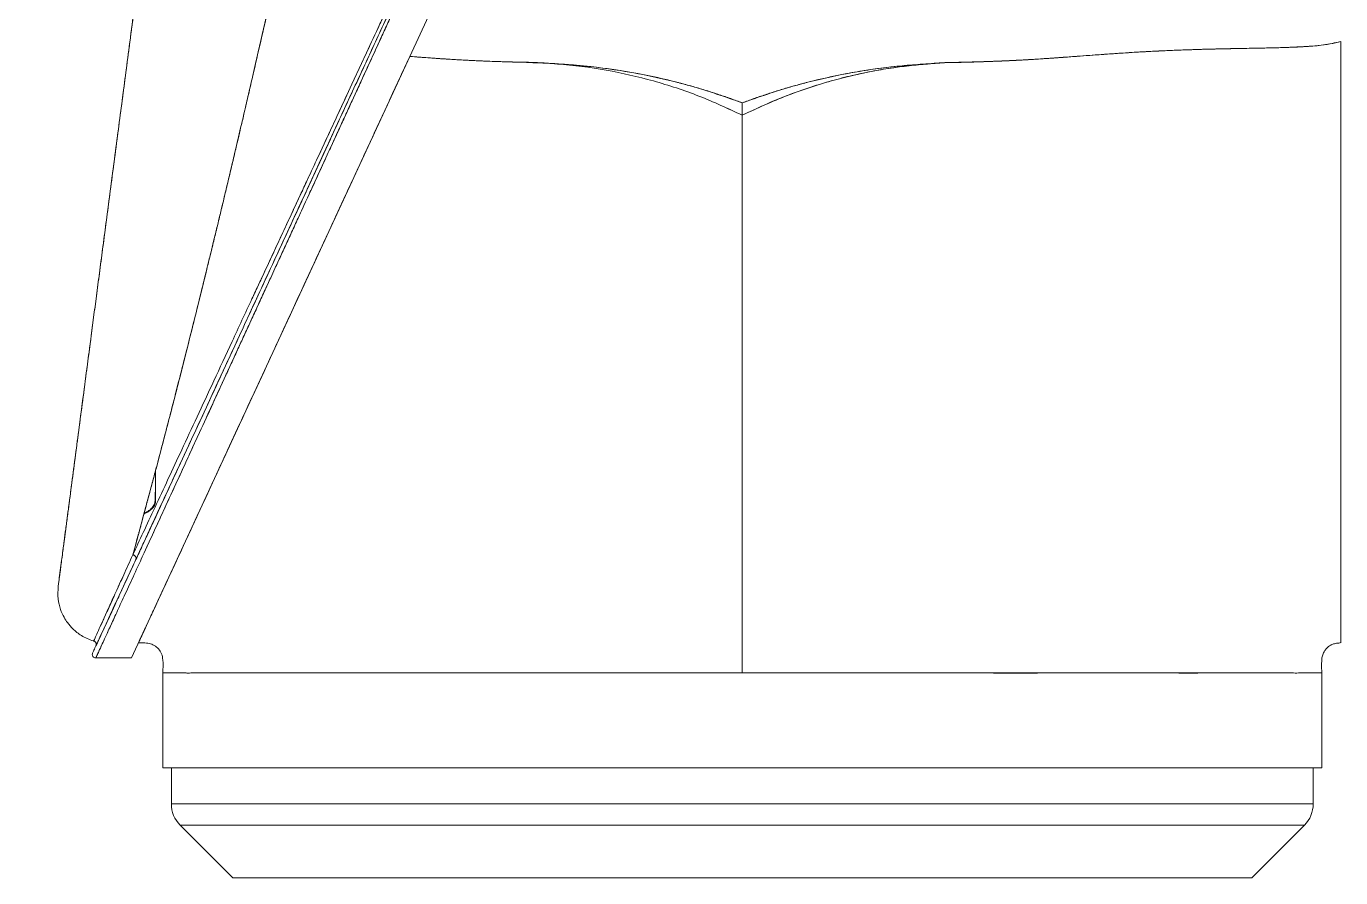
# Model space of a CAD drawing. Header units: millimetres. Extents: x 54 to 415, y 5 to 258.
# Drawn here: x 276.57 to 285.34, y 195.72 to 201.41 of the extents above; entities that cross this region are included whole.
import ezdxf

# ---------------------------------------------------------------- set-up
doc = ezdxf.new("R2010")
doc.units = ezdxf.units.MM
doc.linetypes.add('CENTERX2', pattern=[20.32, 12.7, -2.54, 2.54, -2.54])

msp = doc.modelspace()

# ---------------------------------------------------------------- linework, layer by layer
at = {"color": 7, "linetype": 'Continuous', "lineweight": 15}
for p, q in [((277.26906, 197.19069), (280.93962, 205.12309)), ((279.12633, 201.2044), (280.89378, 205.02402)), ((278.80442, 201.15736), (278.73987, 201.0187)), ((278.73987, 201.0187), (278.80439, 201.15735)), ((279.12633, 201.2044), (279.12625, 201.20423)), ((279.12625, 201.20423), (279.12633, 201.2044)), ((282.61067, 201.15735), (282.60773, 201.15675)), ((277.4302, 198.44075), (277.43058, 198.3832)), ((277.43058, 198.3832), (277.43032, 198.4431)), ((277.43058, 198.24114), (277.43058, 198.3832)), ((277.43058, 198.3832), (277.43058, 198.24114)), ((277.03099, 197.19069), (277.26906, 197.19069)), ((277.4786, 197.09156), (277.4786, 196.45736)), ((277.4786, 197.09069), (277.49198, 197.09069)), ((277.49198, 197.09069), (277.4786, 197.09069)), ((277.49198, 197.09069), (277.49234, 197.09069)), ((277.49234, 197.09069), (277.49198, 197.09069)), ((277.49234, 197.09069), (277.52299, 197.09069)), ((277.52299, 197.09069), (277.49234, 197.09069)), ((277.53735, 197.09099), (277.52299, 197.09069)), ((277.52299, 197.09069), (277.53735, 197.09069)), ((277.60039, 197.09069), (277.53735, 197.09099)), ((277.53735, 197.09069), (277.60039, 197.09069)), ((277.60039, 197.09069), (277.61388, 197.0906)), ((277.60114, 197.09069), (277.60039, 197.09069)), ((277.61388, 197.0906), (277.60114, 197.09069)), ((277.83429, 197.09069), (277.99664, 197.09069)), ((277.83979, 197.09069), (277.83429, 197.09069)), ((277.99664, 197.09069), (277.83979, 197.09069)), ((277.99664, 197.09069), (278.03217, 197.09069)), ((278.03217, 197.09069), (277.99664, 197.09069)), ((278.03217, 197.09069), (278.18689, 197.09069)), ((278.18689, 197.09069), (278.03217, 197.09069)), ((278.60007, 197.09069), (278.74064, 197.09069)), ((278.74064, 197.09069), (278.60007, 197.09069)), ((278.74064, 197.09069), (278.85982, 197.09069)), ((278.85982, 197.09069), (278.74064, 197.09069)), ((278.85982, 197.09069), (279.04769, 197.09069)), ((279.04769, 197.09069), (278.85982, 197.09069)), ((279.04769, 197.09069), (279.14029, 197.09069)), ((279.14029, 197.09069), (279.04769, 197.09069)), ((279.35231, 197.09069), (279.14029, 197.09069)), ((279.69696, 197.09069), (279.35231, 197.09069)), ((279.69696, 197.09069), (280.02279, 197.09069)), ((279.69861, 197.09069), (279.69696, 197.09069)), ((280.02279, 197.09069), (279.69861, 197.09069)), ((280.02279, 197.09069), (280.03539, 197.09069)), ((280.03539, 197.09069), (280.02279, 197.09069)), ((280.03539, 197.09069), (280.35744, 197.09069)), ((280.35744, 197.09069), (280.03539, 197.09069)), ((280.35744, 197.09069), (280.35965, 197.09069)), ((280.35965, 197.09069), (280.35744, 197.09069)), ((280.4129, 197.09069), (280.35965, 197.09069)), ((280.35965, 197.09069), (280.4129, 197.09069)), ((280.4129, 197.09069), (280.77074, 197.09069)), ((280.77074, 197.09069), (280.4129, 197.09069)), ((280.77074, 197.09069), (280.99266, 197.09069)), ((280.99266, 197.09069), (280.77074, 197.09069)), ((280.99266, 197.09069), (280.99597, 197.09069)), ((280.99597, 197.09069), (280.99266, 197.09069)), ((280.99597, 197.09069), (281.16273, 197.09069)), ((281.16273, 197.09069), (280.99597, 197.09069)), ((281.16273, 197.09069), (281.34527, 197.09069)), ((281.34527, 197.09069), (281.16273, 197.09069)), ((281.5278, 197.09069), (281.34527, 197.09069)), ((281.34527, 197.09069), (281.5278, 197.09069)), ((281.69457, 197.09069), (281.5278, 197.09069)), ((281.5278, 197.09069), (281.69457, 197.09069)), ((281.69788, 197.09069), (281.69457, 197.09069)), ((281.69457, 197.09069), (281.69788, 197.09069)), ((281.9198, 197.09069), (281.69788, 197.09069)), ((281.69788, 197.09069), (281.9198, 197.09069)), ((282.27764, 197.09069), (281.9198, 197.09069)), ((281.9198, 197.09069), (282.27764, 197.09069)), ((282.33089, 197.09069), (282.27764, 197.09069)), ((282.27764, 197.09069), (282.33089, 197.09069)), ((282.3331, 197.09069), (282.33089, 197.09069)), ((282.33089, 197.09069), (282.3331, 197.09069)), ((282.65515, 197.09069), (282.3331, 197.09069)), ((282.3331, 197.09069), (282.65515, 197.09069)), ((282.66775, 197.09069), (282.65515, 197.09069)), ((282.65515, 197.09069), (282.66775, 197.09069)), ((282.99193, 197.09069), (282.66775, 197.09069)), ((282.66775, 197.09069), (282.99358, 197.09069)), ((282.99358, 197.09069), (282.99193, 197.09069)), ((283.55024, 197.09069), (283.64285, 197.09069)), ((283.64285, 197.09069), (283.55025, 197.09122)), ((283.83071, 197.09069), (283.64285, 197.09069)), ((283.64285, 197.09069), (283.83071, 197.09069)), ((283.9499, 197.09069), (283.83071, 197.09069)), ((283.83071, 197.09069), (283.9499, 197.09069)), ((284.09047, 197.09069), (283.9499, 197.09069)), ((283.9499, 197.09069), (284.09047, 197.09069)), ((284.20517, 197.09069), (284.09047, 197.09069)), ((284.50364, 197.09069), (284.65837, 197.09069)), ((284.65869, 197.09069), (284.65837, 197.09069)), ((284.65837, 197.09069), (284.6939, 197.09069)), ((284.6939, 197.09069), (284.65869, 197.09069)), ((284.85075, 197.09069), (284.6939, 197.09069)), ((284.6939, 197.09069), (284.85625, 197.09069)), ((284.85625, 197.09069), (284.85075, 197.09069)), ((285.0894, 197.09069), (285.07665, 197.0906)), ((285.07665, 197.0906), (285.09015, 197.09069)), ((285.09015, 197.09069), (285.0894, 197.09069)), ((285.09015, 197.09069), (285.15319, 197.09069)), ((285.16755, 197.09069), (285.15319, 197.09099)), ((285.15319, 197.09069), (285.16755, 197.09069)), ((285.16755, 197.09069), (285.1982, 197.09069)), ((285.1982, 197.09069), (285.16755, 197.09069)), ((285.19856, 197.09069), (285.1982, 197.09069)), ((285.1982, 197.09069), (285.19856, 197.09069)), ((285.19856, 197.09069), (285.21194, 197.09069)), ((285.21194, 197.09069), (285.19856, 197.09069)), ((285.21194, 196.45736), (285.21194, 197.09156)), ((277.47892, 196.45736), (285.21162, 196.45736)), ((277.53527, 196.45736), (277.53527, 196.21687)), ((277.53527, 196.45736), (285.15527, 196.45736)), ((285.15527, 196.21687), (285.15527, 196.45736)), ((277.53527, 196.21687), (285.15527, 196.21687)), ((277.59385, 196.07544), (277.94469, 195.7246)), ((285.09669, 196.07544), (277.59574, 196.07544)), ((284.74585, 195.7246), (285.09669, 196.07544)), ((284.74585, 195.7246), (277.94655, 195.7246))]:
    msp.add_line(p, q, dxfattribs=at)
at = {"color": 7, "linetype": 'Continuous', "lineweight": 15, "flags": 128}
msp.add_lwpolyline([(281.34527, 198.86331), (281.34526, 198.65121), (281.34526, 198.41107), (281.34527, 198.17653), (281.34527, 198.14421), (281.34527, 198.11151), (281.34527, 198.07844), (281.34527, 198.045), (281.34527, 198.01119), (281.34527, 197.977), (281.34528, 197.7703), (281.3453, 197.59099), (281.34531, 197.43909), (281.34531, 197.31459), (281.3453, 197.2175), (281.34529, 197.14783), (281.34527, 197.10555), (281.34527, 197.0947), (281.34527, 197.09184), (281.34527, 197.09105), (281.34527, 197.09082), (281.34527, 197.09069)], dxfattribs=at)
at = {"color": 7, "linetype": 'CENTERX2', "lineweight": 0}
msp.add_circle((290.39194, 172.81069), 62.01667, dxfattribs=at)
at = {"color": 7, "linetype": 'Continuous', "lineweight": 15}
for centre, radius, start, end in [((277.43058, 198.37371), 0.13257, 268.618017, 270.00006), ((277.03114, 197.21402), 0.02333, 155.168571, 270), ((277.73527, 196.21687), 0.2, 180, 225), ((284.95527, 196.21687), 0.2, 315, 0)]:
    msp.add_arc(centre, radius, start, end, dxfattribs=at)
msp.add_ellipse((285.25186, 172.81069), major_axis=(0, 54.03554), ratio=0.9535684, start_param=0, end_param=3.1415927, dxfattribs=at)
for points, knots in [([(280.65936, 205.11049), (280.65861, 205.10886), (280.6571, 205.1056), (280.64493, 205.0793), (280.62558, 205.03747), (280.59838, 204.9787), (280.56368, 204.9037), (280.52156, 204.81268), (280.47221, 204.70603), (280.41585, 204.58423), (280.35273, 204.44782), (280.28309, 204.29734), (280.20727, 204.13347), (280.12007, 203.94504), (280.02052, 203.72989), (279.90789, 203.4865), (279.78863, 203.22877), (279.66353, 202.95841), (279.53333, 202.67703), (279.39882, 202.38635), (279.26085, 202.08819), (279.12023, 201.78429), (278.97789, 201.47668), (278.83466, 201.16715), (278.69143, 200.85761), (278.54908, 200.54999), (278.40846, 200.24609), (278.2705, 199.94795), (278.13599, 199.65727), (278.00579, 199.37589), (277.88068, 199.10552), (277.76142, 198.84778), (277.6488, 198.6044), (277.54924, 198.38926), (277.46205, 198.20083), (277.38622, 198.03696), (277.31659, 197.88648), (277.25347, 197.75006), (277.19711, 197.62827), (277.14776, 197.52162), (277.10564, 197.4306), (277.07094, 197.3556), (277.04375, 197.29683), (277.02439, 197.25501), (277.01222, 197.22871), (277.01071, 197.22545), (277.00996, 197.22382)], [0, 0, 0, 0, 0.01980859, 0.03965635, 0.05951686, 0.07943271, 0.09943756, 0.11950336, 0.13966807, 0.15996112, 0.18034822, 0.20086184, 0.2215253, 0.2422969, 0.26739967, 0.29270577, 0.3181682, 0.34381712, 0.36959666, 0.39550789, 0.42154443, 0.44764147, 0.47381605, 0.5, 0.52618575, 0.55236122, 0.57845826, 0.60449389, 0.63040334, 0.65618466, 0.68183444, 0.70729684, 0.73260206, 0.7577031, 0.77847708, 0.79914052, 0.81965178, 0.84004121, 0.86033424, 0.88049665, 0.90056474, 0.92056968, 0.94048314, 0.96034613, 0.98019265, 1, 1, 1, 1]), ([(277.00996, 197.22382), (277.01071, 197.22545), (277.01222, 197.22871), (277.02439, 197.25501), (277.04375, 197.29684), (277.07094, 197.35561), (277.10565, 197.43061), (277.14776, 197.52163), (277.19711, 197.62828), (277.25347, 197.75008), (277.3166, 197.88649), (277.38623, 198.03697), (277.46206, 198.20084), (277.54925, 198.38927), (277.6488, 198.60442), (277.76143, 198.84781), (277.88069, 199.10554), (278.00579, 199.3759), (278.136, 199.65728), (278.2705, 199.94796), (278.40847, 200.24612), (278.54909, 200.55002), (278.69144, 200.85763), (278.83466, 201.16716), (278.9779, 201.4767), (279.12024, 201.78432), (279.26086, 202.08822), (279.39883, 202.38636), (279.53333, 202.67704), (279.66354, 202.95842), (279.78864, 203.22879), (279.90791, 203.48653), (280.02052, 203.72991), (280.12008, 203.94505), (280.20727, 204.13348), (280.2831, 204.29735), (280.35273, 204.44783), (280.41585, 204.58425), (280.47221, 204.70604), (280.52156, 204.81269), (280.56368, 204.90371), (280.59838, 204.97871), (280.62558, 205.03748), (280.64493, 205.0793), (280.6571, 205.1056), (280.65861, 205.10886), (280.65936, 205.11049)], [0, 0, 0, 0, 0.0198086, 0.0396563, 0.0595169, 0.0794327, 0.0994376, 0.1195034, 0.1396681, 0.1599611, 0.1803482, 0.2008618, 0.2215253, 0.2422969, 0.2673997, 0.2927058, 0.3181682, 0.3438171, 0.3695967, 0.3955079, 0.4215444, 0.4476415, 0.473816, 0.5, 0.5261858, 0.5523612, 0.5784583, 0.6044939, 0.6304033, 0.6561847, 0.6818344, 0.7072968, 0.7326021, 0.7577031, 0.7784771, 0.7991405, 0.8196518, 0.8400412, 0.8603342, 0.8804966, 0.9005647, 0.9205697, 0.9404831, 0.9603461, 0.9801926, 1, 1, 1, 1]), ([(280.68054, 205.12402), (280.68017, 205.12323), (280.67944, 205.12163), (280.6735, 205.10874), (280.66403, 205.08815), (280.6489, 205.05524), (280.62617, 205.00584), (280.59357, 204.93497), (280.55321, 204.84722), (280.50486, 204.74215), (280.44834, 204.61929), (280.38969, 204.49174), (280.33098, 204.36415), (280.27398, 204.24026), (280.2124, 204.10636), (280.14989, 203.97044), (280.08703, 203.83383), (280.02435, 203.69759), (279.95797, 203.55329), (279.88944, 203.40427), (279.82999, 203.27504), (279.78096, 203.16849), (279.74171, 203.08319), (279.70125, 202.99524), (279.65958, 202.90465), (279.6167, 202.81142), (279.57261, 202.71554), (279.52414, 202.61014), (279.47052, 202.49362), (279.41101, 202.36431), (279.34819, 202.22776), (279.28206, 202.08396), (279.21607, 201.94044), (279.15608, 201.81004), (279.10214, 201.69281), (279.05371, 201.5875), (279.00773, 201.48755), (278.96222, 201.38864), (278.91219, 201.27987), (278.87567, 201.20047), (278.85584, 201.15736)], [0, 0, 0, 0, 0.0276536, 0.0553584, 0.0831266, 0.1109703, 0.150078, 0.1895562, 0.2294361, 0.270431, 0.3121287, 0.3545579, 0.3861821, 0.4184114, 0.4512556, 0.4847237, 0.5132626, 0.5424863, 0.5723993, 0.6030057, 0.6323053, 0.6481609, 0.6643189, 0.6807795, 0.6975432, 0.7146103, 0.731981, 0.7496558, 0.7713507, 0.7940927, 0.8178821, 0.8427192, 0.8686045, 0.891674, 0.9093658, 0.9282732, 0.9451023, 0.9599585, 0.9782578, 1, 1, 1, 1]), ([(278.85584, 201.15736), (278.87299, 201.19465), (278.905, 201.26425), (278.94954, 201.36109), (278.98727, 201.44309), (279.02546, 201.52609), (279.06988, 201.62267), (279.12129, 201.73444), (279.17709, 201.85572), (279.2296, 201.96988), (279.27975, 202.07893), (279.32474, 202.17676), (279.36822, 202.27131), (279.41021, 202.36256), (279.45069, 202.45053), (279.48967, 202.53523), (279.54928, 202.6648), (279.62776, 202.83547), (279.72276, 203.042), (279.81352, 203.23923), (279.902, 203.43159), (279.98813, 203.61886), (280.07005, 203.79694), (280.15225, 203.97558), (280.23357, 204.15241), (280.31267, 204.32436), (280.38428, 204.47998), (280.44834, 204.61928), (280.50486, 204.74215), (280.5493, 204.83871), (280.58378, 204.91368), (280.61033, 204.97141), (280.63264, 205.01991), (280.65239, 205.06283), (280.66802, 205.09683), (280.67858, 205.11977), (280.67989, 205.12261), (280.68054, 205.12402)], [0, 0, 0, 0, 0.0188079, 0.0350982, 0.0488707, 0.0602276, 0.0770744, 0.0977925, 0.116988, 0.1389016, 0.1562483, 0.1731198, 0.1895164, 0.2054379, 0.2208847, 0.2358567, 0.2503541, 0.2900794, 0.3282382, 0.3648346, 0.4023529, 0.441114, 0.4787513, 0.5152736, 0.5597545, 0.603133, 0.6454312, 0.6878602, 0.729559, 0.7705564, 0.8005074, 0.8302289, 0.859734, 0.8890359, 0.9261406, 0.963119, 1, 1, 1, 1]), ([(277.29923, 197.84896), (277.31282, 197.87833), (277.34005, 197.93718), (277.38412, 198.03241), (277.43194, 198.13576), (277.48391, 198.24807), (277.54014, 198.36958), (277.60071, 198.50048), (277.66573, 198.64099), (277.7353, 198.79135), (277.80937, 198.95142), (277.88795, 199.12123), (277.97105, 199.30081), (278.06449, 199.50275), (278.16874, 199.72805), (278.28508, 199.97947), (278.40589, 200.24055), (278.53082, 200.51054), (278.65968, 200.78901), (278.7909, 201.07258), (278.92421, 201.36067), (279.0577, 201.64916), (279.19075, 201.93669), (279.32206, 202.22047), (279.4506, 202.49826), (279.57529, 202.76771), (279.69504, 203.02651), (279.8094, 203.27364), (279.91102, 203.49326), (280.00095, 203.68761), (280.07997, 203.85837), (280.15336, 204.01698), (280.22116, 204.16349), (280.28334, 204.29787), (280.3397, 204.41966), (280.39041, 204.52925), (280.43561, 204.62694), (280.4753, 204.71272), (280.50977, 204.78721), (280.53925, 204.85092), (280.56543, 204.90748), (280.58771, 204.95564), (280.60521, 204.99346), (280.61711, 205.01919), (280.62431, 205.03473), (280.62518, 205.03661), (280.62562, 205.03756)], [0, 0, 0, 0, 0.015782, 0.0316146, 0.047527, 0.0649412, 0.0824198, 0.0999994, 0.1191288, 0.1383288, 0.1576444, 0.1784923, 0.1994074, 0.2204433, 0.2473921, 0.27443, 0.3023012, 0.3308728, 0.3595474, 0.389239, 0.4189058, 0.4488829, 0.4789949, 0.5090783, 0.5390424, 0.5688409, 0.5982998, 0.6272614, 0.6560892, 0.6791643, 0.7020756, 0.7249023, 0.7465017, 0.7679548, 0.7893336, 0.8093157, 0.829183, 0.8489979, 0.8673451, 0.8856135, 0.9038552, 0.9239789, 0.9440494, 0.9632808, 0.9816372, 1, 1, 1, 1]), ([(280.62562, 205.03756), (280.62531, 205.0369), (280.62471, 205.03559), (280.61979, 205.02496), (280.61171, 205.0075), (280.59986, 204.9819), (280.58399, 204.9476), (280.56389, 204.90416), (280.53927, 204.85095), (280.50978, 204.78723), (280.47532, 204.71276), (280.43563, 204.62699), (280.39043, 204.5293), (280.33618, 204.41206), (280.27158, 204.27245), (280.19463, 204.10616), (280.10989, 203.92304), (280.01734, 203.72301), (279.91684, 203.50582), (279.80944, 203.27374), (279.6951, 203.02663), (279.57535, 202.76784), (279.45066, 202.49837), (279.32212, 202.2206), (279.19081, 201.93682), (279.05778, 201.64932), (278.92429, 201.36084), (278.79096, 201.07272), (278.66686, 200.80452), (278.55206, 200.55643), (278.44679, 200.32893), (278.34451, 200.1079), (278.24549, 199.8939), (278.14997, 199.68747), (278.05847, 199.48974), (277.97112, 199.30096), (277.88802, 199.12138), (277.80944, 198.95157), (277.73537, 198.79149), (277.6658, 198.64114), (277.5967, 198.49182), (277.5286, 198.34464), (277.46299, 198.20286), (277.40314, 198.07351), (277.34846, 197.95536), (277.31564, 197.88442), (277.29926, 197.84902)], [0, 0, 0, 0, 0.0152992, 0.0305932, 0.0459147, 0.0626307, 0.0793616, 0.0961494, 0.1143796, 0.1326481, 0.1510068, 0.1708102, 0.1906775, 0.2106712, 0.2363182, 0.2621097, 0.2887796, 0.3162284, 0.343907, 0.3727222, 0.4016878, 0.4311464, 0.4609406, 0.4909172, 0.5209876, 0.5511039, 0.581081, 0.6107434, 0.6404476, 0.6643431, 0.6881647, 0.7119829, 0.7345874, 0.757092, 0.779559, 0.8005831, 0.8214983, 0.842358, 0.861662, 0.8808622, 0.9000034, 0.9210724, 0.9420232, 0.9620285, 0.9810507, 1, 1, 1, 1]), ([(278.09778, 201.15735), (278.12127, 201.26023), (278.16689, 201.46006), (278.23183, 201.74947), (278.2916, 202.0184), (278.34612, 202.26623), (278.38571, 202.4482), (278.41249, 202.5724), (278.42836, 202.64627), (278.44396, 202.71911), (278.45928, 202.7909), (278.47433, 202.86161), (278.49569, 202.96231), (278.52284, 203.09088), (278.56042, 203.26996), (278.60096, 203.46445), (278.64334, 203.66933), (278.67971, 203.84649), (278.71085, 203.99933), (278.73758, 204.13117), (278.76247, 204.25439), (278.78805, 204.38137), (278.81357, 204.50832), (278.83816, 204.63071), (278.86087, 204.74362), (278.88093, 204.84299), (278.89749, 204.92453), (278.90924, 204.98189), (278.91661, 205.01747), (278.91754, 205.02185), (278.918, 205.02402)], [0, 0, 0, 0, 0.0515288, 0.1000962, 0.145703, 0.1883501, 0.2280386, 0.2413485, 0.2545798, 0.2677325, 0.2808066, 0.2938024, 0.3067197, 0.3368558, 0.366558, 0.4107317, 0.4539156, 0.4961137, 0.5291749, 0.562016, 0.5946394, 0.6270474, 0.6699233, 0.7124263, 0.7545622, 0.8046451, 0.8542191, 0.9032953, 0.9518849, 1, 1, 1, 1]), ([(278.918, 205.02402), (278.91753, 205.02181), (278.9166, 205.01737), (278.90911, 204.98124), (278.8972, 204.923), (278.8804, 204.84021), (278.86005, 204.73935), (278.837, 204.62475), (278.81205, 204.50056), (278.78854, 204.38359), (278.76808, 204.28202), (278.75187, 204.20168), (278.73483, 204.11741), (278.71696, 204.02927), (278.69825, 203.93732), (278.67238, 203.81057), (278.63794, 203.64296), (278.59332, 203.42751), (278.55591, 203.24828), (278.52774, 203.11415), (278.51017, 203.03078), (278.49218, 202.94567), (278.47377, 202.85884), (278.45492, 202.77032), (278.43565, 202.68016), (278.40842, 202.55331), (278.37189, 202.38451), (278.32459, 202.16821), (278.27346, 201.93642), (278.21848, 201.68951), (278.15967, 201.42812), (278.11884, 201.24895), (278.0978, 201.15735), (278.0978, 201.15735)], [0, 0, 0, 0, 0.0484842, 0.0974466, 0.1468992, 0.1968537, 0.2473214, 0.2897815, 0.3326119, 0.3758187, 0.3975683, 0.4194142, 0.4413572, 0.4633978, 0.4855369, 0.5077748, 0.5517825, 0.5968337, 0.642933, 0.658696, 0.6745785, 0.6905807, 0.7067027, 0.7229447, 0.7393068, 0.7557885, 0.7912902, 0.8288707, 0.868531, 0.9102719, 0.9540942, 0.9999985, 1, 1, 1, 1]), ([(277.59607, 203.86472), (277.5958, 203.86264), (277.59525, 203.85849), (277.59074, 203.82422), (277.58351, 203.76932), (277.57383, 203.69577), (277.56236, 203.60865), (277.54954, 203.5113), (277.53483, 203.39955), (277.51822, 203.2734), (277.50165, 203.14754), (277.48582, 203.02726), (277.47124, 202.91658), (277.45587, 202.79978), (277.43919, 202.67314), (277.42138, 202.53784), (277.40395, 202.40543), (277.38981, 202.298), (277.37906, 202.21639), (277.37044, 202.15091), (277.36174, 202.08483), (277.35296, 202.01815), (277.34434, 201.95265), (277.3289, 201.83533), (277.31222, 201.70865), (277.29369, 201.56792), (277.28068, 201.46908), (277.26714, 201.36623), (277.25345, 201.26227), (277.24327, 201.18492), (277.23666, 201.13476), (277.23369, 201.11214), (277.2307, 201.0895), (277.22772, 201.06683), (277.22473, 201.04415), (277.22174, 201.02144), (277.21838, 200.99587), (277.21463, 200.96742), (277.21051, 200.93608), (277.20511, 200.89509), (277.19153, 200.79195), (277.16974, 200.62641), (277.14758, 200.45808), (277.13197, 200.3395), (277.12283, 200.27008), (277.11374, 200.20106), (277.10471, 200.13244), (277.09572, 200.06422), (277.08276, 199.96571), (277.06589, 199.83763), (277.04562, 199.68362), (277.02597, 199.5344), (277.007, 199.39026), (276.98755, 199.24258), (276.9678, 199.09254), (276.94793, 198.94164), (276.93361, 198.83284), (276.92426, 198.76185), (276.91953, 198.72587), (276.91485, 198.69034), (276.91025, 198.65541), (276.90579, 198.62153), (276.90147, 198.5887), (276.89727, 198.55678), (276.88584, 198.46998), (276.8713, 198.35958), (276.85465, 198.23307), (276.84197, 198.13675), (276.83042, 198.049), (276.81896, 197.962), (276.80814, 197.87977), (276.79851, 197.80668), (276.79181, 197.75574), (276.78716, 197.72045), (276.78399, 197.69633), (276.78177, 197.67946), (276.78043, 197.66933), (276.78027, 197.66813), (276.78019, 197.66753)], [0, 0, 0, 0, 0.0270926, 0.0539161, 0.0806721, 0.1075636, 0.1306659, 0.1535975, 0.1764859, 0.1994588, 0.2226429, 0.2388903, 0.2550446, 0.2711481, 0.2876537, 0.3056419, 0.3229882, 0.3365398, 0.3441652, 0.3517699, 0.3593579, 0.3669333, 0.3745003, 0.3814662, 0.4061732, 0.4160841, 0.4269505, 0.4378543, 0.4488074, 0.4598219, 0.462186, 0.4645505, 0.4669155, 0.4692811, 0.4716474, 0.4740146, 0.4763827, 0.4796408, 0.4829013, 0.4861645, 0.4924327, 0.5150668, 0.5377274, 0.545039, 0.5523312, 0.5596076, 0.5668716, 0.574127, 0.5813772, 0.5984658, 0.615593, 0.6320627, 0.6485092, 0.6649739, 0.683917, 0.7027643, 0.7215802, 0.7264733, 0.7313679, 0.7362652, 0.7411665, 0.7460128, 0.7506665, 0.7553164, 0.7599637, 0.7891639, 0.8070567, 0.8248082, 0.8424743, 0.8601115, 0.8829941, 0.905394, 0.9272883, 0.9415584, 0.9568165, 0.9719012, 0.9859826, 1, 1, 1, 1]), ([(276.89264, 198.52165), (276.90069, 198.58278), (276.91682, 198.70529), (276.94334, 198.90674), (276.9713, 199.11913), (276.99676, 199.3125), (277.01901, 199.48148), (277.03795, 199.62537), (277.05813, 199.77863), (277.07959, 199.94168), (277.10196, 200.11162), (277.12541, 200.28969), (277.14994, 200.47604), (277.17537, 200.66921), (277.20071, 200.86168), (277.22589, 201.05292), (277.25264, 201.25615), (277.28088, 201.47064), (277.31026, 201.69381), (277.33893, 201.91154), (277.36965, 202.14489), (277.40177, 202.3889), (277.43439, 202.63664), (277.46444, 202.8649), (277.49175, 203.07235), (277.51612, 203.25745), (277.53738, 203.41892), (277.55541, 203.55589), (277.57025, 203.66858), (277.5798, 203.74117), (277.58571, 203.78604), (277.58925, 203.8129), (277.59218, 203.83521), (277.59439, 203.85197), (277.59582, 203.86284), (277.59599, 203.8641), (277.59607, 203.86472)], [0, 0, 0, 0, 0.0351147, 0.0703744, 0.1051618, 0.1400654, 0.1610714, 0.1819289, 0.20403, 0.2278727, 0.2517355, 0.2756919, 0.3020826, 0.3286806, 0.3549908, 0.380937, 0.4071498, 0.4388276, 0.4702647, 0.5016337, 0.5331082, 0.5742691, 0.6147602, 0.65466, 0.694537, 0.7340261, 0.7725045, 0.8108366, 0.8491301, 0.8872106, 0.9048248, 0.9224225, 0.9400369, 0.9600001, 0.979972, 1, 1, 1, 1]), ([(278.80439, 201.15735), (278.82464, 201.20093), (278.86206, 201.28144), (278.91353, 201.39215), (278.95578, 201.48291), (278.99263, 201.562), (279.02585, 201.63326), (279.05739, 201.70089), (279.08541, 201.761), (279.11728, 201.82942), (279.17256, 201.94822), (279.24971, 202.11402), (279.34002, 202.30795), (279.39707, 202.43046), (279.42453, 202.48943)], [0, 0, 0, 0, 0.0964499, 0.1782062, 0.2452684, 0.2978288, 0.3539792, 0.4039224, 0.448708, 0.4883361, 0.5571144, 0.7153787, 0.863006, 1, 1, 1, 1]), ([(279.42453, 202.48943), (279.41031, 202.4589), (279.38129, 202.39657), (279.33644, 202.30028), (279.2895, 202.19948), (279.24044, 202.09409), (279.18927, 201.98413), (279.14103, 201.88046), (279.09093, 201.77283), (279.03604, 201.65506), (278.9684, 201.50982), (278.89003, 201.34134), (278.83413, 201.22122), (278.80442, 201.15736)], [0, 0, 0, 0, 0.0710678, 0.1451063, 0.2221162, 0.3020981, 0.3850527, 0.4709803, 0.5354319, 0.626351, 0.7340857, 0.8586357, 1, 1, 1, 1]), ([(281.34527, 200.81245), (281.43091, 200.85249), (281.60254, 200.93272), (281.87195, 201.02538), (282.14673, 201.09643), (282.37522, 201.13475), (282.55258, 201.15148), (282.67895, 201.16351), (282.80821, 201.16482), (282.93612, 201.1687), (283.06363, 201.17313), (283.18908, 201.17905), (283.32333, 201.18693), (283.47394, 201.19746), (283.63568, 201.20951), (283.80329, 201.22189), (283.96496, 201.23245), (284.12675, 201.24126), (284.28514, 201.24796), (284.43479, 201.2526), (284.5712, 201.25579), (284.6993, 201.25816), (284.82527, 201.2605), (284.93672, 201.263), (285.03042, 201.26642), (285.10908, 201.27048), (285.1883, 201.27688), (285.26561, 201.28576), (285.31524, 201.29825), (285.3386, 201.30413)], [0, 0, 0, 0, 0.0699422, 0.1401809, 0.210476, 0.2798395, 0.3113397, 0.3423322, 0.3737315, 0.4069564, 0.4370581, 0.4681574, 0.4999029, 0.5365872, 0.5799019, 0.619939, 0.6609727, 0.6998154, 0.7398535, 0.7783064, 0.8106195, 0.8408454, 0.873126, 0.9038691, 0.9233518, 0.9425251, 0.9621521, 0.9821897, 1, 1, 1, 1]), ([(285.3386, 201.30413), (285.30029, 201.29556), (285.22456, 201.27862), (285.10563, 201.27033), (284.98672, 201.26455), (284.88347, 201.2619), (284.78307, 201.25984), (284.6831, 201.25802), (284.57261, 201.2559), (284.44981, 201.25304), (284.30969, 201.24902), (284.14649, 201.24234), (283.98529, 201.23387), (283.8315, 201.22383), (283.67725, 201.21285), (283.53398, 201.20211), (283.39651, 201.19215), (283.27138, 201.18389), (283.15102, 201.17744), (283.04028, 201.17265), (282.94158, 201.16923), (282.86254, 201.16705), (282.80288, 201.16563), (282.76343, 201.16474), (282.72474, 201.16402), (282.68566, 201.16314), (282.64641, 201.16011), (282.61986, 201.15822), (282.60768, 201.15736)], [0, 0, 0, 0, 0.042973, 0.0849521, 0.1303992, 0.1735442, 0.1981508, 0.240483, 0.283157, 0.3192956, 0.3751365, 0.4368169, 0.4983512, 0.5520783, 0.6057658, 0.6678686, 0.7095794, 0.7568596, 0.8053366, 0.8417075, 0.8783649, 0.9136023, 0.9283868, 0.9437791, 0.9568558, 0.9708161, 0.9866125, 1, 1, 1, 1]), ([(282.61067, 201.15735), (282.61076, 201.15737), (282.61095, 201.1574), (282.61142, 201.15746), (282.61258, 201.15759), (282.61669, 201.15795), (282.63211, 201.15915), (282.65443, 201.16074), (282.67932, 201.16245), (282.72762, 201.16482), (282.80297, 201.16523), (282.90609, 201.16826), (283.00862, 201.17143), (283.11029, 201.17559), (283.21122, 201.18057), (283.31061, 201.18645), (283.41506, 201.19346), (283.54795, 201.20317), (283.69739, 201.21433), (283.84786, 201.22493), (283.96884, 201.23272), (284.07214, 201.23844), (284.16738, 201.24309), (284.26056, 201.24699), (284.35108, 201.25017), (284.44229, 201.25279), (284.53985, 201.25517), (284.65237, 201.25747), (284.76248, 201.25946), (284.87605, 201.2617), (284.98698, 201.26456), (285.10588, 201.27034), (285.22467, 201.27864), (285.30034, 201.29557), (285.3386, 201.30413)], [0, 0, 0, 0, 0.0000973, 0.0002159, 0.0005223, 0.0013716, 0.0047433, 0.0174936, 0.0259323, 0.0321227, 0.0705616, 0.1085944, 0.1453383, 0.18313, 0.220268, 0.2562364, 0.2923887, 0.3351463, 0.4024584, 0.4568459, 0.5006827, 0.5355, 0.5703814, 0.6053265, 0.6378516, 0.6697744, 0.705471, 0.7449421, 0.7932785, 0.826328, 0.8696108, 0.9150297, 0.9570335, 1, 1, 1, 1]), ([(285.3386, 201.30413), (285.3386, 201.19747), (285.3386, 200.9834), (285.3386, 200.66053), (285.3386, 200.33738), (285.3386, 200.02052), (285.3386, 199.71364), (285.3386, 199.41838), (285.3386, 199.1323), (285.3386, 198.86152), (285.3386, 198.60812), (285.3386, 198.37378), (285.3386, 198.15679), (285.3386, 197.97413), (285.3386, 197.82293), (285.3386, 197.69914), (285.3386, 197.59062), (285.3386, 197.49772), (285.3386, 197.42249), (285.3386, 197.36436), (285.3386, 197.3227), (285.3386, 197.29705), (285.3386, 197.28869), (285.3386, 197.29532), (285.3386, 197.31367), (285.3386, 197.34381), (285.3386, 197.38553), (285.3386, 197.44767), (285.3386, 197.53784), (285.3386, 197.66569), (285.3386, 197.82036), (285.3386, 197.99904), (285.3386, 198.19901), (285.3386, 198.41916), (285.3386, 198.6619), (285.3386, 198.92216), (285.3386, 199.19636), (285.3386, 199.48236), (285.3386, 199.78341), (285.3386, 200.06866), (285.3386, 200.33294), (285.3386, 200.57195), (285.3386, 200.81435), (285.3386, 201.05881), (285.3386, 201.22236), (285.3386, 201.30413)], [0, 0, 0, 0, 0.0257234, 0.0516255, 0.0780908, 0.104751, 0.1305663, 0.1565625, 0.1828384, 0.2094977, 0.2352981, 0.2612786, 0.2875383, 0.3141797, 0.3349949, 0.3558102, 0.3768169, 0.3978237, 0.4189756, 0.4391457, 0.4593157, 0.479657, 0.4999972, 0.5170946, 0.5342703, 0.5514465, 0.5687263, 0.5860061, 0.6119553, 0.6380841, 0.6647828, 0.6916799, 0.7175686, 0.7436389, 0.7702836, 0.7971268, 0.822956, 0.8489663, 0.8752568, 0.9019317, 0.9213937, 0.9409689, 0.9605441, 0.9802721, 1, 1, 1, 1]), ([(277.03114, 197.19069), (277.0315, 197.19149), (277.03224, 197.19308), (277.03817, 197.20597), (277.04764, 197.22656), (277.06278, 197.25948), (277.08551, 197.30887), (277.11811, 197.37974), (277.15846, 197.46749), (277.20681, 197.57256), (277.26333, 197.69543), (277.32199, 197.82297), (277.38069, 197.95056), (277.43769, 198.07445), (277.49928, 198.20835), (277.56179, 198.34427), (277.62465, 198.48088), (277.68733, 198.61712), (277.7537, 198.76142), (277.82224, 198.91044), (277.88168, 199.03967), (277.93071, 199.14622), (277.96996, 199.23152), (278.01042, 199.31947), (278.05209, 199.41006), (278.09497, 199.5033), (278.13906, 199.59917), (278.18754, 199.70457), (278.24116, 199.8211), (278.30066, 199.9504), (278.36348, 200.08695), (278.42962, 200.23075), (278.49561, 200.37427), (278.5556, 200.50467), (278.60953, 200.62191), (278.65797, 200.72721), (278.70395, 200.82716), (278.74946, 200.92607), (278.79949, 201.03484), (278.83601, 201.11424), (278.85584, 201.15736)], [0, 0, 0, 0, 0.02765358, 0.0553584, 0.08312661, 0.11097027, 0.15007798, 0.18955621, 0.2294361, 0.27043105, 0.31212873, 0.35455795, 0.38618207, 0.41841142, 0.45125561, 0.48472373, 0.51326256, 0.5424863, 0.57239933, 0.60300575, 0.63230528, 0.64816093, 0.66431889, 0.68077954, 0.69754322, 0.71461028, 0.73198105, 0.74965582, 0.77135073, 0.79409267, 0.81788206, 0.84271922, 0.86860446, 0.89167404, 0.90936581, 0.92827315, 0.94510226, 0.95995849, 0.97825776, 1, 1, 1, 1]), ([(278.85584, 201.15736), (278.83868, 201.12006), (278.80667, 201.05047), (278.76213, 200.95362), (278.72441, 200.87163), (278.68622, 200.78863), (278.64179, 200.69204), (278.59038, 200.58028), (278.53458, 200.45899), (278.48207, 200.34483), (278.43193, 200.23578), (278.38694, 200.13795), (278.34345, 200.0434), (278.30147, 199.95215), (278.26099, 199.86418), (278.22201, 199.77948), (278.16239, 199.64991), (278.08391, 199.47924), (277.98892, 199.27271), (277.89816, 199.07548), (277.80967, 198.88312), (277.72355, 198.69585), (277.64162, 198.51777), (277.55942, 198.33913), (277.4781, 198.16231), (277.399, 197.99035), (277.32739, 197.83473), (277.26333, 197.69543), (277.20681, 197.57256), (277.16238, 197.476), (277.1279, 197.40103), (277.10135, 197.3433), (277.07903, 197.29481), (277.05928, 197.25189), (277.04365, 197.21788), (277.0331, 197.19494), (277.03179, 197.19211), (277.03114, 197.19069)], [0, 0, 0, 0, 0.0188079, 0.0350982, 0.0488707, 0.0602276, 0.0770744, 0.0977925, 0.116988, 0.1389016, 0.1562483, 0.1731198, 0.1895164, 0.2054379, 0.2208847, 0.2358567, 0.2503541, 0.2900794, 0.3282382, 0.3648346, 0.4023529, 0.441114, 0.4787513, 0.5152736, 0.5597545, 0.603133, 0.6454312, 0.6878602, 0.729559, 0.7705564, 0.8005074, 0.8302289, 0.859734, 0.8890359, 0.9261406, 0.963119, 1, 1, 1, 1]), ([(279.12625, 201.20423), (279.07305, 201.08927), (278.96629, 200.85856), (278.80572, 200.51154), (278.64535, 200.16496), (278.48867, 199.82638), (278.33758, 199.49985), (278.19228, 199.18585), (278.05197, 198.88263), (277.92209, 198.60194), (277.80395, 198.34664), (277.69732, 198.1162), (277.60008, 197.90604), (277.51767, 197.72797), (277.45022, 197.5822), (277.39966, 197.47292), (277.36186, 197.39123), (277.33549, 197.33425), (277.31925, 197.29917), (277.31415, 197.28814), (277.31782, 197.29607), (277.32788, 197.31781), (277.34463, 197.354), (277.3681, 197.40473), (277.40117, 197.47619), (277.44607, 197.57322), (277.50523, 197.70107), (277.57474, 197.85129), (277.65346, 198.02141), (277.74017, 198.20879), (277.83436, 198.41235), (277.93643, 198.63292), (278.04813, 198.87432), (278.16892, 199.13537), (278.29907, 199.41663), (278.43548, 199.71142), (278.57326, 200.00918), (278.71058, 200.30594), (278.84691, 200.60056), (278.98579, 200.9007), (279.07935, 201.10287), (279.12625, 201.20423)], [0, 0, 0, 0, 0.0295512, 0.0593071, 0.0897129, 0.1203456, 0.1498979, 0.1796666, 0.2101378, 0.2408616, 0.2691409, 0.2976401, 0.3268704, 0.3563716, 0.3822961, 0.4084335, 0.4309134, 0.4535465, 0.4766752, 0.4999793, 0.5181198, 0.5363591, 0.5545986, 0.5729655, 0.5915318, 0.6155736, 0.6397886, 0.6645248, 0.6894303, 0.7137689, 0.7382533, 0.763178, 0.7882471, 0.8150408, 0.8420026, 0.869479, 0.8971277, 0.92251, 0.9480237, 0.973943, 1, 1, 1, 1]), ([(277.4302, 198.44075), (277.44341, 198.49114), (277.47077, 198.59546), (277.51559, 198.76743), (277.56488, 198.95848), (277.61883, 199.17024), (277.6774, 199.40307), (277.72487, 199.59408), (277.75969, 199.73515), (277.78075, 199.82083), (277.80332, 199.91312), (277.82567, 200.00501), (277.8486, 200.09965), (277.87302, 200.20095), (277.90157, 200.32011), (277.93151, 200.44583), (277.9641, 200.58352), (277.99636, 200.72079), (278.02825, 200.8572), (278.05553, 200.97448), (278.07822, 201.07239), (278.09176, 201.1312), (278.09778, 201.15735)], [0, 0, 0, 0, 0.0690145, 0.1428415, 0.2214853, 0.3049491, 0.3932358, 0.4863476, 0.5147433, 0.545248, 0.5778616, 0.6124482, 0.6416749, 0.6764442, 0.717223, 0.7640111, 0.8045484, 0.8566363, 0.9022257, 0.9413163, 0.9739078, 1, 1, 1, 1]), ([(278.0978, 201.15735), (278.09232, 201.13354), (278.08113, 201.08488), (278.06392, 201.0104), (278.04602, 200.93319), (278.03104, 200.86883), (278.01853, 200.81537), (278.00741, 200.76788), (277.99297, 200.70631), (277.97458, 200.6281), (277.95218, 200.53311), (277.92747, 200.42878), (277.90157, 200.32), (277.87749, 200.21947), (277.85648, 200.13227), (277.83993, 200.0639), (277.8245, 200.00027), (277.80338, 199.91335), (277.77607, 199.80158), (277.73702, 199.64296), (277.69254, 199.46374), (277.64329, 199.26721), (277.59662, 199.08289), (277.55175, 198.90751), (277.5087, 198.74114), (277.46801, 198.58558), (277.44269, 198.48984), (277.43032, 198.4431)], [0, 0, 0, 0, 0.02378107, 0.04859396, 0.07443867, 0.10100658, 0.11305221, 0.12805402, 0.14868614, 0.17494848, 0.20684093, 0.24467031, 0.28084057, 0.31785666, 0.34790419, 0.37098295, 0.3889283, 0.41435353, 0.46222018, 0.50733876, 0.58463755, 0.65834088, 0.72844995, 0.79843629, 0.86869178, 0.93587875, 1, 1, 1, 1]), ([(279.12625, 201.20423), (279.23556, 201.19615), (279.45423, 201.17999), (279.78289, 201.16708), (280.11155, 201.15926), (280.43662, 201.11878), (280.75255, 201.04579), (281.05729, 200.94611), (281.24966, 200.85682), (281.34527, 200.81245)], [0, 0, 0, 0, 0.1445659, 0.289214, 0.4338346, 0.5780215, 0.7203775, 0.8610338, 1, 1, 1, 1]), ([(281.34527, 200.81245), (281.24966, 200.85683), (281.05728, 200.94611), (280.75254, 201.04579), (280.43661, 201.11879), (280.11154, 201.15926), (279.78287, 201.16708), (279.45422, 201.17999), (279.23555, 201.19615), (279.12625, 201.20423)], [0, 0, 0, 0, 0.1389676, 0.2796254, 0.4219829, 0.5661713, 0.7107933, 0.8554422, 1, 1, 1, 1]), ([(280.08286, 201.15736), (280.02272, 201.16032), (279.90191, 201.16627), (279.72357, 201.16947), (279.57051, 201.17586), (279.44517, 201.18247), (279.34556, 201.18869), (279.23994, 201.19607), (279.16733, 201.20139), (279.12633, 201.2044)], [0, 0, 0, 0, 0.1885754, 0.3788384, 0.5586325, 0.6683669, 0.7719584, 0.8712285, 1, 1, 1, 1]), ([(279.12633, 201.2044), (279.17217, 201.20104), (279.25177, 201.1952), (279.37177, 201.18692), (279.48523, 201.18019), (279.60303, 201.17445), (279.72211, 201.17012), (279.84178, 201.16627), (279.96334, 201.16514), (280.04302, 201.15995), (280.08286, 201.15736)], [0, 0, 0, 0, 0.14398011, 0.24997949, 0.37674076, 0.49997464, 0.6193423, 0.74997232, 0.87497696, 1, 1, 1, 1]), ([(281.34527, 200.89488), (281.23113, 200.93458), (281.00283, 201.01399), (280.66333, 201.09143), (280.42853, 201.12665), (280.30225, 201.13985), (280.27102, 201.14289), (280.24052, 201.14564), (280.20966, 201.14819), (280.18254, 201.15027), (280.15624, 201.15219), (280.12443, 201.15442), (280.09922, 201.1562), (280.08286, 201.15736)], [0, 0, 0, 0, 0.2799922, 0.5600251, 0.8056101, 0.829875, 0.8543309, 0.8783493, 0.9008585, 0.9260998, 0.9414032, 0.9619893, 1, 1, 1, 1]), ([(280.08286, 201.15736), (280.1634, 201.15164), (280.32393, 201.14023), (280.56346, 201.10728), (280.74803, 201.07101), (280.87934, 201.03988), (280.95816, 201.01957), (281.0365, 200.99776), (281.11447, 200.97441), (281.19195, 200.94953), (281.26901, 200.92318), (281.31985, 200.90431), (281.34527, 200.89488)], [0, 0, 0, 0, 0.1870863, 0.3728947, 0.5599442, 0.6227778, 0.6856424, 0.7485619, 0.8112415, 0.8742776, 0.9371602, 1, 1, 1, 1]), ([(282.60768, 201.15736), (282.52714, 201.15164), (282.36661, 201.14023), (282.12708, 201.10728), (281.94251, 201.07101), (281.8112, 201.03988), (281.73238, 201.01957), (281.65404, 200.99776), (281.57607, 200.97441), (281.49859, 200.94953), (281.42153, 200.92318), (281.37068, 200.90431), (281.34527, 200.89488)], [0, 0, 0, 0, 0.1870863, 0.3728948, 0.5599444, 0.6227779, 0.6856426, 0.7485621, 0.8112417, 0.8742779, 0.9371605, 1, 1, 1, 1]), ([(281.34527, 200.89488), (281.4594, 200.9346), (281.68767, 201.01405), (281.94703, 201.07297), (282.11266, 201.10273), (282.18291, 201.11405), (282.25307, 201.12412), (282.32339, 201.13296), (282.39346, 201.14054), (282.46351, 201.1469), (282.53478, 201.15243), (282.58291, 201.15528), (282.60773, 201.15675)], [0, 0, 0, 0, 0.2799737, 0.559988, 0.6150809, 0.6700463, 0.7249011, 0.7793636, 0.8343112, 0.8882519, 0.9423733, 1, 1, 1, 1]), ([(282.60773, 201.15675), (282.58948, 201.15499), (282.54919, 201.15109), (282.48806, 201.14569), (282.42504, 201.13864), (282.36348, 201.13063), (282.30251, 201.12148), (282.21464, 201.10649), (282.09989, 201.08312), (281.89996, 201.03277), (281.64402, 200.95078), (281.44492, 200.85859), (281.34527, 200.81245)], [0, 0, 0, 0, 0.0417614, 0.0922349, 0.1397998, 0.1862373, 0.2336678, 0.2802444, 0.389316, 0.5003563, 0.74995, 1, 1, 1, 1]), ([(278.73987, 201.0187), (278.71782, 200.97133), (278.67516, 200.87965), (278.61347, 200.74703), (278.55618, 200.62393), (278.50331, 200.5104), (278.45485, 200.40639), (278.40605, 200.30163), (278.33942, 200.15846), (278.25603, 199.97927), (278.16172, 199.77671), (278.10207, 199.64862), (278.07317, 199.58654)], [0, 0, 0, 0, 0.0967054, 0.1871616, 0.2713686, 0.3493263, 0.4210351, 0.4864948, 0.5669469, 0.7199063, 0.864255, 1, 1, 1, 1]), ([(278.07317, 199.58654), (278.08866, 199.61983), (278.1202, 199.68756), (278.16895, 199.79224), (278.21978, 199.9014), (278.27273, 200.01517), (278.32781, 200.13352), (278.38074, 200.24726), (278.43685, 200.36775), (278.49823, 200.49949), (278.57132, 200.65644), (278.65274, 200.83145), (278.70993, 200.95436), (278.73987, 201.0187)], [0, 0, 0, 0, 0.0729756, 0.14851211, 0.22661084, 0.30727296, 0.39049952, 0.47629151, 0.54547086, 0.64137434, 0.74909702, 0.86863896, 1, 1, 1, 1]), ([(281.34527, 200.89488), (281.34527, 200.88131), (281.34527, 200.85385), (281.34527, 200.82636), (281.34527, 200.81245)], [0, 0, 0, 0, 0.4941797, 1, 1, 1, 1]), ([(281.34527, 200.81245), (281.34527, 200.82636), (281.34527, 200.85385), (281.34527, 200.88131), (281.34527, 200.89488)], [0, 0, 0, 0, 0.5058321, 1, 1, 1, 1]), ([(281.34527, 200.81245), (281.34528, 200.75006), (281.3453, 200.62747), (281.34529, 200.44518), (281.34527, 200.24513), (281.34527, 200.09462), (281.34527, 199.99323), (281.34527, 199.96157), (281.34527, 199.93025), (281.34528, 199.89927), (281.34524, 199.86863), (281.34535, 199.84223), (281.34497, 199.80928), (281.34519, 199.76053), (281.34528, 199.70559), (281.3453, 199.65381), (281.34531, 199.61302), (281.34531, 199.56826), (281.3453, 199.51952), (281.34528, 199.4668), (281.34527, 199.41011), (281.34527, 199.29495), (281.34527, 199.11224), (281.34527, 198.94976), (281.34527, 198.86331)], [0, 0, 0, 0, 0.09606708, 0.18875216, 0.28057921, 0.40396658, 0.42038931, 0.43663209, 0.45269764, 0.46858876, 0.48430836, 0.49985947, 0.50922145, 0.53501607, 0.57489272, 0.59377846, 0.61470328, 0.63766765, 0.66267205, 0.68971695, 0.71880278, 0.74992993, 0.86694775, 1, 1, 1, 1]), ([(281.34527, 197.09069), (281.34526, 197.17931), (281.34525, 197.35654), (281.34521, 197.62239), (281.34521, 197.88866), (281.34533, 198.15536), (281.34533, 198.42192), (281.34529, 198.68733), (281.34526, 198.96872), (281.34527, 199.26386), (281.34527, 199.57401), (281.34525, 199.88005), (281.34533, 200.18817), (281.34529, 200.49836), (281.34528, 200.70754), (281.34527, 200.81245)], [0, 0, 0, 0, 0.0714285, 0.142859, 0.2142856, 0.2860593, 0.3578335, 0.4291419, 0.499991, 0.5846526, 0.6670385, 0.7499864, 0.83133, 0.915408, 1, 1, 1, 1]), ([(278.07317, 199.58654), (278.0288, 199.49117), (277.94185, 199.30426), (277.81989, 199.0419), (277.70777, 198.80106), (277.60525, 198.58121), (277.54327, 198.44819), (277.51298, 198.3832)], [0, 0, 0, 0, 0.2173258, 0.425931, 0.6258695, 0.8172025, 1, 1, 1, 1]), ([(277.51298, 198.3832), (277.54327, 198.44819), (277.60525, 198.58121), (277.70777, 198.80106), (277.81989, 199.0419), (277.94185, 199.30426), (278.0288, 199.49117), (278.07317, 199.58654)], [0, 0, 0, 0, 0.1827975, 0.3741305, 0.574069, 0.7826742, 1, 1, 1, 1]), ([(276.78019, 197.66753), (276.78056, 197.67033), (276.7813, 197.67593), (276.78727, 197.72128), (276.79658, 197.79198), (276.80945, 197.88978), (276.82565, 198.01278), (276.84506, 198.1602), (276.86723, 198.32863), (276.88421, 198.45762), (276.89264, 198.52165)], [0, 0, 0, 0, 0.1254475, 0.25163, 0.3777453, 0.5032769, 0.6272929, 0.7520666, 0.8769261, 1, 1, 1, 1]), ([(277.35157, 198.15278), (277.35314, 198.15825), (277.35635, 198.16949), (277.36129, 198.18696), (277.36647, 198.20545), (277.37191, 198.22499), (277.3776, 198.2456), (277.38355, 198.26731), (277.3893, 198.28837), (277.39582, 198.31249), (277.40417, 198.34352), (277.41594, 198.38736), (277.42507, 198.42154), (277.4302, 198.44075)], [0, 0, 0, 0, 0.060674, 0.1245157, 0.1915256, 0.2617044, 0.335053, 0.4115719, 0.4912619, 0.5556729, 0.6619231, 0.8100267, 1, 1, 1, 1]), ([(277.43032, 198.4431), (277.42176, 198.41077), (277.40589, 198.35079), (277.38469, 198.27147), (277.36745, 198.20733), (277.35737, 198.1702), (277.35291, 198.15375)], [0, 0, 0, 0, 0.3196005, 0.5927776, 0.8195667, 1, 1, 1, 1]), ([(277.51298, 198.3832), (277.48365, 198.32018), (277.42572, 198.1957), (277.3473, 198.0272), (277.30109, 197.92793), (277.27827, 197.87892)], [0, 0, 0, 0, 0.3416783, 0.6749484, 1, 1, 1, 1]), ([(277.2783, 197.87898), (277.30111, 197.92799), (277.34732, 198.02725), (277.42573, 198.19572), (277.48366, 198.32019), (277.51298, 198.3832)], [0, 0, 0, 0, 0.3250529, 0.6583229, 1, 1, 1, 1]), ([(277.43058, 198.3832), (277.42996, 198.35795), (277.42878, 198.30957), (277.42784, 198.2633), (277.42738, 198.24118)], [0, 0, 0, 0, 0.5219618, 1, 1, 1, 1]), ([(277.42738, 198.24118), (277.42784, 198.26344), (277.42878, 198.30971), (277.42997, 198.35809), (277.43058, 198.3832)], [0, 0, 0, 0, 0.4810929, 1, 1, 1, 1]), ([(277.35157, 198.15278), (277.35834, 198.15706), (277.37095, 198.16505), (277.39009, 198.17702), (277.40236, 198.18802), (277.41044, 198.19725), (277.41522, 198.20381), (277.42379, 198.21788), (277.42578, 198.23075), (277.42738, 198.24118)], [0, 0, 0, 0, 0.17789325, 0.33123131, 0.49718383, 0.56727214, 0.6366698, 0.7057281, 1, 1, 1, 1]), ([(277.43058, 198.24114), (277.42947, 198.23207), (277.42725, 198.21395), (277.40983, 198.18933), (277.38519, 198.16785), (277.36273, 198.15773), (277.35157, 198.15269)], [0, 0, 0, 0, 0.2508895, 0.501317, 0.7521105, 1, 1, 1, 1]), ([(277.42738, 198.24118), (277.42715, 198.23767), (277.42668, 198.23066), (277.42375, 198.2203), (277.41921, 198.21015), (277.41294, 198.20028), (277.40444, 198.19017), (277.39355, 198.18006), (277.38012, 198.17037), (277.36576, 198.16212), (277.35702, 198.15643), (277.35291, 198.15375)], [0, 0, 0, 0, 0.1003182, 0.2006214, 0.3020913, 0.4054095, 0.5095038, 0.6370153, 0.7642821, 0.8892728, 1, 1, 1, 1]), ([(277.35291, 198.15367), (277.35799, 198.15554), (277.36927, 198.1597), (277.38864, 198.17165), (277.41003, 198.18924), (277.42722, 198.21403), (277.42946, 198.23211), (277.43058, 198.24114)], [0, 0, 0, 0, 0.1078464, 0.2395789, 0.4934176, 0.74703, 1, 1, 1, 1]), ([(277.35291, 198.15367), (277.33928, 198.10274), (277.31326, 198.00546), (277.28956, 197.91975), (277.27827, 197.87892)], [0, 0, 0, 0, 0.5235279, 1, 1, 1, 1]), ([(277.2783, 197.87898), (277.28987, 197.92105), (277.30158, 197.96364), (277.3142, 198.0099), (277.31486, 198.0123), (277.31663, 198.01878), (277.32006, 198.03137), (277.3257, 198.05225), (277.33192, 198.07562), (277.33794, 198.09859), (277.34296, 198.11812), (277.34746, 198.13594), (277.35025, 198.14732), (277.35157, 198.15269)], [0, 0, 0, 0, 0.4924618, 0.4985281, 0.5072953, 0.5187634, 0.5693728, 0.64429, 0.7435148, 0.8173568, 0.8847183, 0.9455993, 1, 1, 1, 1]), ([(277.0175, 197.30398), (277.0183, 197.30575), (277.0199, 197.30931), (277.03284, 197.33799), (277.0534, 197.38351), (277.08233, 197.4475), (277.11919, 197.52892), (277.16408, 197.62792), (277.21634, 197.743), (277.25759, 197.83365), (277.2783, 197.87915)], [0, 0, 0, 0, 0.1246932, 0.2493483, 0.374646, 0.5005355, 0.6253864, 0.7497547, 0.874378, 1, 1, 1, 1]), ([(277.27827, 197.87909), (277.25757, 197.83361), (277.21619, 197.74268), (277.16369, 197.62707), (277.1187, 197.52783), (277.08204, 197.44687), (277.05338, 197.38345), (277.0329, 197.33812), (277.01992, 197.30936), (277.0183, 197.30577), (277.0175, 197.30398)], [0, 0, 0, 0, 0.1255881, 0.251036, 0.3765561, 0.5010992, 0.6252493, 0.7496895, 0.8750498, 1, 1, 1, 1]), ([(277.29926, 197.84902), (277.27823, 197.80358), (277.2362, 197.71275), (277.18281, 197.59737), (277.13683, 197.49799), (277.09908, 197.41641), (277.06935, 197.35218), (277.04804, 197.30612), (277.03512, 197.2782), (277.03072, 197.26869), (277.03489, 197.27771), (277.04768, 197.30533), (277.06879, 197.35096), (277.09824, 197.4146), (277.13588, 197.49595), (277.18205, 197.59572), (277.23574, 197.71175), (277.27805, 197.80319), (277.29923, 197.84896)], [0, 0, 0, 0, 0.0624772, 0.1248734, 0.1868875, 0.2492442, 0.3118258, 0.374594, 0.436886, 0.4990272, 0.5616153, 0.6244268, 0.6867534, 0.7489651, 0.8117463, 0.8742418, 0.9370629, 1, 1, 1, 1]), ([(277.29923, 197.84896), (277.29983, 197.85072), (277.30098, 197.85412), (277.3005, 197.85945), (277.29893, 197.86393), (277.2968, 197.86745), (277.29451, 197.87021), (277.29138, 197.87313), (277.28729, 197.87584), (277.28253, 197.8779), (277.2796, 197.8786), (277.27827, 197.87892)], [0, 0, 0, 0, 0.149615, 0.2887585, 0.4079663, 0.5014274, 0.5812587, 0.6566935, 0.7920158, 0.9060922, 1, 1, 1, 1]), ([(277.2783, 197.87898), (277.27962, 197.87866), (277.28254, 197.87797), (277.28729, 197.87591), (277.29239, 197.87254), (277.29671, 197.86797), (277.29957, 197.8628), (277.3008, 197.85777), (277.30074, 197.85307), (277.29974, 197.85033), (277.29926, 197.84902)], [0, 0, 0, 0, 0.093405, 0.2072848, 0.3428127, 0.4983102, 0.6335734, 0.76449, 0.8874194, 1, 1, 1, 1]), ([(276.7802, 197.66755), (276.77855, 197.63972), (276.77546, 197.58775), (276.79253, 197.51815), (276.81586, 197.46578), (276.84367, 197.42252), (276.8809, 197.37972), (276.93768, 197.33531), (276.98778, 197.31272), (277.01659, 197.30424), (277.01739, 197.30401)], [0, 0, 0, 0, 0.1763375, 0.3293058, 0.4499434, 0.5397327, 0.6553574, 0.8090758, 0.994684, 1, 1, 1, 1]), ([(277.01746, 197.30399), (277.01892, 197.30347), (277.02193, 197.30241), (277.02605, 197.29961), (277.02967, 197.29587), (277.03242, 197.29129), (277.03405, 197.2862), (277.03447, 197.28102), (277.03387, 197.27608), (277.03268, 197.27312), (277.03211, 197.27168)], [0, 0, 0, 0, 0.1149209, 0.2380946, 0.367464, 0.5001612, 0.6328338, 0.7621333, 0.8852023, 1, 1, 1, 1]), ([(277.31364, 197.2912), (277.32576, 197.29133), (277.35018, 197.2916), (277.38701, 197.28967), (277.42225, 197.27633), (277.45137, 197.25191), (277.47287, 197.21831), (277.48173, 197.16181), (277.47987, 197.11841), (277.4786, 197.08866)], [0, 0, 0, 0, 0.1151795, 0.2319976, 0.3478265, 0.4655948, 0.5875937, 0.7173318, 1, 1, 1, 1]), ([(285.21194, 197.08846), (285.21148, 197.11086), (285.21069, 197.14944), (285.21233, 197.19885), (285.22517, 197.23008), (285.23859, 197.24906), (285.25108, 197.26169), (285.26473, 197.2721), (285.2814, 197.28153), (285.3049, 197.28909), (285.32362, 197.29051), (285.3342, 197.29098), (285.33473, 197.29101)], [0, 0, 0, 0, 0.2455409, 0.4229459, 0.5335841, 0.6087532, 0.6759214, 0.7268832, 0.7960334, 0.8842722, 0.9941713, 1, 1, 1, 1]), ([(277.02598, 197.19127), (277.02688, 197.19111), (277.02866, 197.19079), (277.0304, 197.19092), (277.03127, 197.19099)], [0, 0, 0, 0, 0.5002094, 1, 1, 1, 1]), ([(277.61444, 197.0906), (277.62474, 197.09057), (277.64712, 197.0905), (277.68726, 197.09059), (277.7334, 197.09082), (277.78255, 197.09087), (277.81732, 197.09075), (277.83429, 197.09069)], [0, 0, 0, 0, 0.17707134, 0.38497774, 0.60511472, 0.80727697, 1, 1, 1, 1]), ([(277.70733, 197.09069), (277.68904, 197.09062), (277.65522, 197.09048), (277.62727, 197.09056), (277.61444, 197.0906)], [0, 0, 0, 0, 0.54090523, 1, 1, 1, 1]), ([(277.83429, 197.09069), (277.81256, 197.09076), (277.76683, 197.0909), (277.72781, 197.09076), (277.70733, 197.09069)], [0, 0, 0, 0, 0.4751807, 1, 1, 1, 1]), ([(283.55025, 197.09122), (283.51956, 197.09129), (283.45204, 197.09143), (283.34306, 197.09084), (283.22665, 197.08974), (283.10959, 197.08964), (283.03215, 197.09034), (282.99358, 197.09069)], [0, 0, 0, 0, 0.1731075, 0.3809701, 0.599111, 0.8003155, 1, 1, 1, 1]), ([(284.50364, 197.09087), (284.47261, 197.09075), (284.41135, 197.09051), (284.31184, 197.09036), (284.24142, 197.09058), (284.20517, 197.09069)], [0, 0, 0, 0, 0.3325955, 0.6564097, 1, 1, 1, 1]), ([(284.65837, 197.09069), (284.63861, 197.09075), (284.60241, 197.09087), (284.5504, 197.09095), (284.51803, 197.09089), (284.50364, 197.09087)], [0, 0, 0, 0, 0.400213, 0.7335469, 1, 1, 1, 1]), ([(284.85625, 197.09069), (284.87749, 197.09076), (284.92125, 197.0909), (284.98093, 197.09071), (285.03351, 197.09048), (285.06284, 197.09056), (285.0761, 197.0906)], [0, 0, 0, 0, 0.2423626, 0.4995064, 0.7738623, 1, 1, 1, 1]), ([(284.98321, 197.09069), (284.96273, 197.09076), (284.92371, 197.0909), (284.87798, 197.09076), (284.85625, 197.09069)], [0, 0, 0, 0, 0.5248163, 1, 1, 1, 1]), ([(285.0761, 197.0906), (285.06327, 197.09056), (285.03532, 197.09048), (285.0015, 197.09062), (284.98321, 197.09069)], [0, 0, 0, 0, 0.4590948, 1, 1, 1, 1]), ([(285.15319, 197.09099), (285.14866, 197.09102), (285.13818, 197.09109), (285.11779, 197.09096), (285.09999, 197.09078), (285.09015, 197.09069)], [0, 0, 0, 0, 0.2538279, 0.587162, 1, 1, 1, 1])]:
    msp.add_open_spline(points, degree=3, knots=knots, dxfattribs=at)
for points in [[(277.61388, 197.0906), (277.61398, 197.0906), (277.61416, 197.0906), (277.61435, 197.0906), (277.61444, 197.0906)], [(277.61444, 197.0906), (277.61435, 197.0906), (277.61416, 197.0906), (277.61398, 197.0906), (277.61388, 197.0906)], [(278.18689, 197.09069), (278.25063, 197.09069), (278.37811, 197.09069), (278.52608, 197.09069), (278.60007, 197.09069)], [(278.60007, 197.09069), (278.52608, 197.09069), (278.37811, 197.09069), (278.25063, 197.09069), (278.18689, 197.09069)], [(279.14029, 197.09069), (279.22973, 197.09069), (279.40859, 197.09069), (279.60084, 197.09069), (279.69696, 197.09069)], [(282.99358, 197.09069), (283.0897, 197.09069), (283.28195, 197.09069), (283.46081, 197.09069), (283.55024, 197.09069)], [(284.09047, 197.09069), (284.16446, 197.09069), (284.31243, 197.09069), (284.43991, 197.09069), (284.50364, 197.09069)], [(285.0761, 197.0906), (285.07619, 197.0906), (285.07638, 197.0906), (285.07656, 197.0906), (285.07665, 197.0906)], [(285.07665, 197.0906), (285.07656, 197.0906), (285.07638, 197.0906), (285.07619, 197.0906), (285.0761, 197.0906)]]:
    msp.add_open_spline(points, degree=3, dxfattribs=at)

doc.saveas('drawing.dxf')
